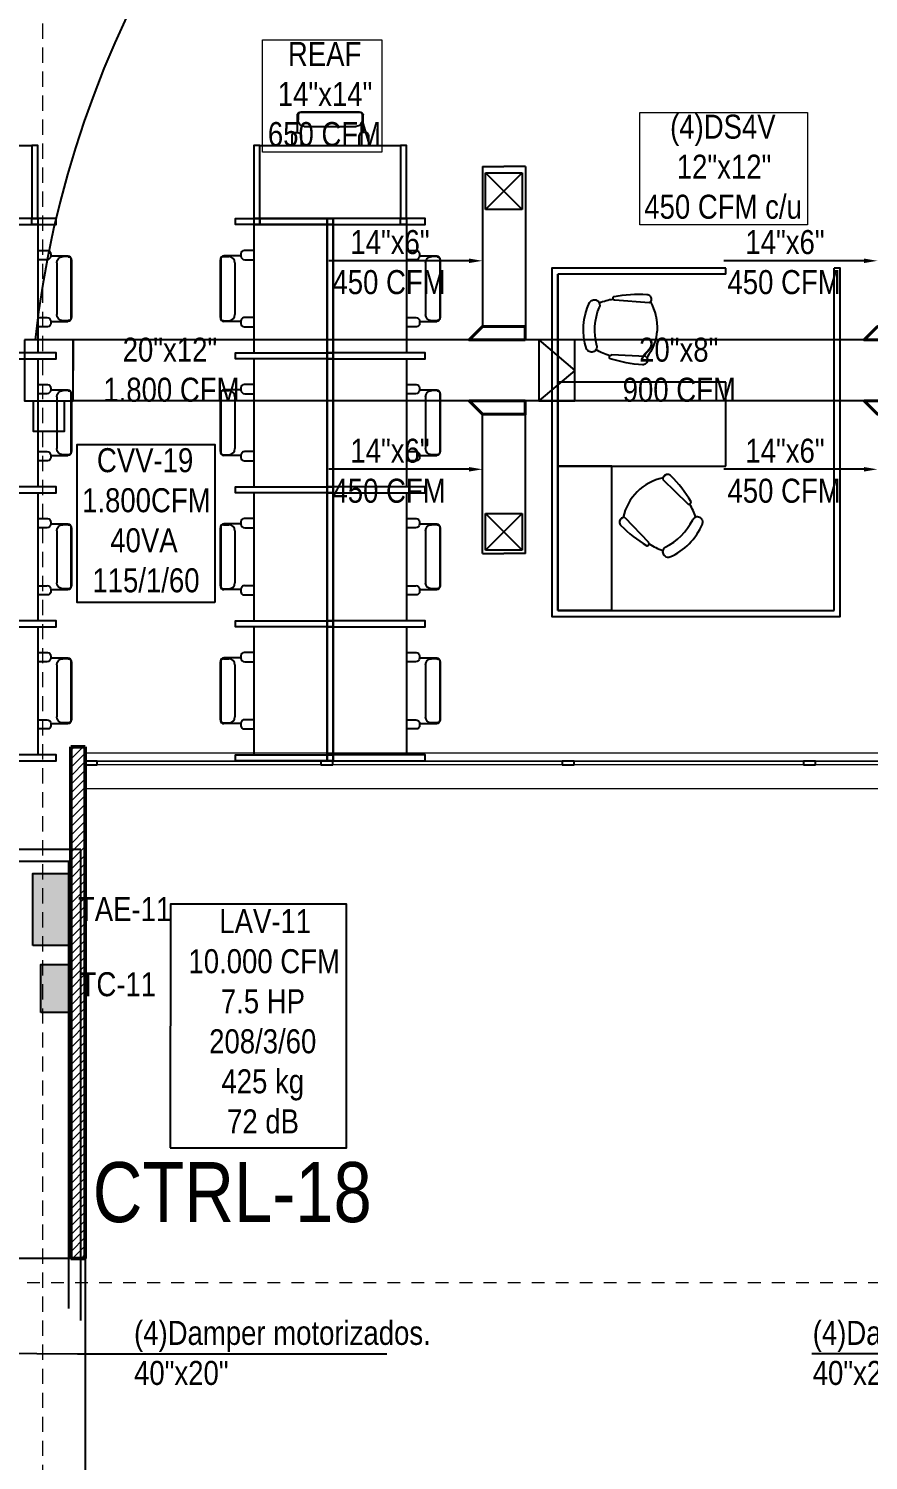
# Model space of a CAD drawing. Header units: inches. Extents: x -3 to 209, y -384 to 20.
# Drawn here: x 151.57 to 158.56, y -203.35 to -191.43 of the extents above; entities that cross this region are included whole.
import ezdxf
from ezdxf import colors
from ezdxf.entities.mleader import LeaderData, LeaderLine
from ezdxf.math import Vec2, Vec3

# ---------------------------------------------------------------- set-up
doc = ezdxf.new("R2010")
doc.units = ezdxf.units.IN
doc.header["$MEASUREMENT"] = 0
for name, pattern in [('Grid Line', [0.022225, 0.0127, -0.003175, 0.003175, -0.003175]), ('Grid Line 1_2_', [0.022225, 0.0127, -0.003175, 0.003175, -0.003175]), ('Hidden', [7.1438, 4.7625, -2.3813]), ('HIDDEN2', [0.1875, 0.125, -0.0625])]:
    doc.linetypes.add(name, pattern=pattern)
for name, color, linetype, lineweight in [('A-GLAZ-CURT', 253, 'Continuous', 9), ('A-GLAZ-CWMG', 253, 'Continuous', 9), ('A-WALL-PATT', 253, 'Continuous', 50), ('HVAC -Textos Rejillas', 2, 'Continuous', 9), ('HVAC -Textos Suministro', 7, 'Continuous', 9), ('HVAC Suministro', 5, 'Continuous', 40), ('S-COLS', 6, 'Continuous', 13), ('S-GRID', 253, 'Continuous', 9)]:
    doc.layers.add(name, color=color, linetype=linetype, lineweight=lineweight)
for name, color, linetype in [('A-WALL', 253, 'Continuous'), ('BASE PLAN$0$NBS-HEAVY', 253, 'Continuous'), ('HVAC TEXTO CVV', 2, 'Continuous'), ('Hvac Textos', 7, 'Continuous'), ('HVAC-Accesorios', 1, 'Continuous'), ('HVAC-Equipos', 3, 'Continuous'), ('HVAC-Rejillas', 2, 'HIDDEN2'), ('HVAC-Suministro', 170, 'Continuous'), ('NFF-FURN', 253, 'Continuous'), ('NFF-LIGHT', 253, 'Continuous')]:
    doc.layers.add(name, color=color, linetype=linetype)
doc.styles.add('Arial Narrow', font='ARIALN.TTF', dxfattribs={"height": 0.00295})
doc.styles.get("Standard").update_dxf_attribs({"font": 'arial.ttf'})

# ---------------------------------------------------------------- blocks, each defined once
blk = doc.blocks.new('ds')
at = {"linetype": 'ByBlock', "lineweight": -2}
for p, q in [((-0.0127, -0.0127), (0.0127, 0.0127)), ((-0.0127, 0.0127), (0.0127, -0.0127)), ((-0.0127, -0.0127), (-0.0127, 0.0127)), ((-0.0127, 0.0127), (0.0127, 0.0127)), ((0.0127, 0.0127), (0.0127, -0.0127)), ((0.0127, -0.0127), (-0.0127, -0.0127))]:
    blk.add_line(p, q, dxfattribs=at)
blk = doc.blocks.new('*U104')
blk.add_lwpolyline([(-0.182, -0.0566), (-0.182, 0), (0, 0), (0.0566, -0.0566), (-0.182, -0.0566)])
blk = doc.blocks.new('om 2')
at = {"layer": 'NFF-FURN', "linetype": 'ByBlock', "lineweight": -2, "extrusion": (0, 0, -1)}
for points in [[(1900, -1400), (1900, 0)], [(1200, -450), (1200, 0)], [(1200, 0), (1200, -1400)], [(2562, -265), (2562, -265)], [(2525, -346), (2525, -346)], [(2203, -325), (2203, -325)], [(2177, -238), (2177, -238)], [(2613, -468), (2613, -468)], [(2559, -761), (2581, -476)], [(2112, -733), (2126, -448)], [(2095, -436), (2095, -436)], [(0, -450), (1200, -450)], [(773, -557), (773, -557)], [(773, -557), (568, -756)], [(707, -525), (707, -525)], [(2044, -705), (2044, -705)], [(2630, -741), (2630, -741)], [(2559, -761), (2559, -761)], [(2112, -733), (2112, -733)], [(538, -740), (538, -740)], [(1120, -942), (1120, -942)], [(1089, -875), (1089, -875)], [(1089, -875), (889, -1079)], [(526, -895), (526, -895)], [(444, -932), (444, -932)], [(904, -1109), (904, -1109)], [(754, -1123), (754, -1123)], [(717, -1204), (717, -1204)], [(1200, -1400), (1900, -1400)]]:
    blk.add_lwpolyline(points, dxfattribs=at)
for points in [[(2177, -238, -0.190618), (2562, -265)], [(2177, -238, -0.190618), (2562, -265)], [(2558, -345, -0.084773), (2591, -462)], [(2562, -265), (2568, -269), (2574, -275, -0.415301), (2570, -338), (2564, -342), (2558, -345)], [(2562, -265), (2568, -269), (2574, -275, -0.415301), (2570, -338, -0.275335), (2525, -346)], [(2203, -325, -0.163773), (2525, -346)], [(2203, -325, -0.260185), (2161, -310, -0.41472), (2165, -246), (2171, -242), (2177, -238)], [(2170, -318), (2165, -314), (2161, -310, -0.41472), (2165, -246), (2171, -242), (2177, -238)], [(2120, -434, -0.064311), (2170, -318)], [(2613, -468, -0.062864), (2630, -741)], [(2613, -468, -0.062864), (2630, -741)], [(2591, -462, -0.335448), (2612, -466), (2613, -468)], [(2581, -476), (2582, -470), (2587, -465, -0.415881), (2612, -466), (2613, -468)], [(2095, -436), (2097, -434, -0.415432), (2122, -436), (2125, -442), (2126, -448)], [(2095, -436), (2097, -434, -0.379395), (2120, -434)], [(2044, -705, -0.062793), (2095, -436)], [(2044, -705, -0.062793), (2095, -436)], [(1102, -876, 0.300719), (773, -545)], [(773, -557), (774, -553, 0.414852), (735, -514, 0.197378), (707, -525)], [(773, -545, 0.360765), (735, -514, 0.197378), (707, -525)], [(707, -525, 0.062793), (538, -740)], [(707, -525, 0.062793), (538, -740)], [(2112, -733), (2109, -737, -0.414852), (2054, -733, -0.197378), (2044, -705)], [(2103, -741, -0.360765), (2054, -733, -0.197378), (2044, -705)], [(2630, -741, -0.198888), (2616, -768, -0.347278), (2568, -771)], [(2630, -741, -0.198158), (2616, -768, -0.414966), (2562, -765), (2559, -761)], [(2568, -771, -0.300719), (2103, -741)], [(538, -740), (538, -743, 0.415432), (556, -761), (562, -759), (568, -756)], [(538, -740), (538, -743, 0.379395), (553, -760)], [(553, -760, 0.064311), (499, -875)], [(1120, -942, 0.198158), (1132, -914, 0.414966), (1093, -875), (1089, -875)], [(1120, -942, 0.198888), (1132, -914, 0.347278), (1102, -876)], [(904, -1109, 0.062864), (1120, -942)], [(904, -1109, 0.062864), (1120, -942)], [(526, -895, 0.163773), (754, -1123)], [(444, -932, 0.190618), (717, -1204)], [(444, -932, 0.190618), (717, -1204)], [(526, -895, 0.260185), (487, -873, 0.41472), (442, -918), (442, -925), (444, -932)], [(499, -875), (493, -874), (487, -873, 0.41472), (442, -918), (442, -925), (444, -932)], [(889, -1079), (885, -1085), (884, -1092, 0.415881), (901, -1109), (904, -1109)], [(884, -1096, 0.335448), (901, -1109), (904, -1109)], [(775, -1148, 0.084773), (884, -1096)], [(717, -1204), (724, -1206), (732, -1207, 0.415301), (777, -1162, 0.275335), (754, -1123)], [(717, -1204), (724, -1206), (732, -1207, 0.415301), (777, -1162), (777, -1155), (775, -1148)]]:
    blk.add_lwpolyline(points, format="xyb", dxfattribs=at)
at = {"layer": 'NFF-LIGHT', "linetype": 'ByBlock', "lineweight": -2}
for p, q in [((1, 0), (-2800, 0)), ((-2800, 0), (1, 0)), ((-2800, -1400), (-2800, 0)), ((1, 0), (1, -2300)), ((-2800, -1400), (-2850, -1400)), ((1, -2300), (-2850, -2300))]:
    blk.add_line(p, q, dxfattribs=at)
blk.add_lwpolyline([(-2850, -1400), (-2850, 50), (51, 50), (51, -2350), (-2850, -2350), (-2850, -2300)], dxfattribs=at)
at = {"layer": 'NFF-LIGHT', "linetype": 'ByBlock', "lineweight": -2, "extrusion": (0, 0, -1)}
for points in [[(1900, 0), (1200, 0)], [(1200, 0), (0, 0)], [(0, 0), (0, -450)]]:
    blk.add_lwpolyline(points, dxfattribs=at)
blk = doc.blocks.new('nci')
at = {"layer": 'NFF-FURN', "linetype": 'ByBlock', "lineweight": -2}
for p, q in [((717, -265), (635, -265)), ((635, -342), (712, -342)), ((744, -310), (744, -292)), ((744, -310), (886, -310)), ((889, -316), (844, -316)), ((911, -831), (911, -335)), ((915, -824), (915, -342)), ((793, -799), (793, -367)), ((711, -824), (635, -824)), ((635, -901), (716, -901)), ((743, -874), (743, -856)), ((743, -856), (886, -856)), ((889, -850), (844, -850))]:
    blk.add_line(p, q, dxfattribs=at)
for points in [[(-25, -50), (25, -50), (25, 0), (-25, 0)], [(25, -1116), (-25, -1116), (-25, -50), (25, -50)], [(25, -50), (25, -1116), (635, -1116), (635, -50)], [(-25, -1116), (25, -1116), (25, -1166), (-25, -1166)]]:
    blk.add_lwpolyline(points, close=True, dxfattribs=at)
for points in [[(25, 0), (789, 0), (789, -50), (25, -50), (25, 0)], [(25, -1116), (789, -1116), (789, -1166), (25, -1166), (25, -1116)]]:
    blk.add_lwpolyline(points, dxfattribs=at)
for centre, radius, start, end in [((712, -310), 32.3, 270, 0), ((717, -292), 26.9, 0, 90), ((844, -367), 50.8, 90, 180), ((886, -335), 25.4, 0, 90), ((889, -342), 25.4, 0, 90), ((711, -856), 32.3, 0, 90), ((844, -799), 50.8, 180, 270), ((886, -831), 25.4, 270, 0), ((889, -824), 25.4, 270, 0), ((716, -874), 26.9, 270, 0)]:
    blk.add_arc(centre, radius, start, end, dxfattribs=at)
blk = doc.blocks.new('tlws')
at = {"layer": 'NFF-FURN', "linetype": 'ByBlock', "lineweight": -2}
for p, q in [((-318, -610), (-318, -691)), ((-241, -686), (-241, -610)), ((241, -610), (241, -687)), ((318, -692), (318, -610)), ((-291, -718), (-273, -718)), ((-273, -718), (-273, -861)), ((-267, -864), (-267, -819)), ((-216, -768), (216, -768)), ((267, -864), (267, -819)), ((273, -719), (291, -719)), ((273, -719), (273, -861)), ((-248, -886), (248, -886)), ((-241, -890), (241, -890))]:
    blk.add_line(p, q, dxfattribs=at)
for points in [[(-585, 50), (-585, 0), (-635, 0), (-635, 50)], [(-585, 0), (-585, 50), (585, 50), (585, 0)], [(585, 0), (-585, 0), (-585, -610), (585, -610)], [(585, 50), (585, 0), (635, 0), (635, 50)]]:
    blk.add_lwpolyline(points, close=True, dxfattribs=at)
for points in [[(-585, 0), (-585, -610), (-635, -610), (-635, 0), (-585, 0)], [(635, 0), (635, -610), (585, -610), (585, 0), (635, 0)]]:
    blk.add_lwpolyline(points, dxfattribs=at)
for centre, radius, start, end in [((-291, -691), 26.9, 180, 270), ((-273, -686), 32.3, 270, 0), ((273, -687), 32.3, 180, 270), ((291, -692), 26.9, 270, 0), ((-216, -819), 50.8, 90, 180), ((216, -819), 50.8, 0, 90), ((-248, -861), 25.4, 180, 270), ((-241, -864), 25.4, 180, 270), ((241, -864), 25.4, 270, 0), ((248, -861), 25.4, 270, 0)]:
    blk.add_arc(centre, radius, start, end, dxfattribs=at)

msp = doc.modelspace()

# ---------------------------------------------------------------- hatches: boundary and pattern name
at = {"layer": 'HVAC-Equipos'}
h = msp.add_hatch(color=256, dxfattribs=at)
h.dxf.hatch_style = 1
h.paths.add_polyline_path([(151.608, -199.061), (151.908, -199.061), (151.908, -198.461), (151.608, -198.461)])
h = msp.add_hatch(color=256, dxfattribs=at)
h.dxf.hatch_style = 1
h.paths.add_polyline_path([(151.925, -199.619), (151.925, -199.219), (151.675, -199.219), (151.675, -199.619)])

# ---------------------------------------------------------------- linework, layer by layer
at = {"layer": 'A-GLAZ-CURT', "lineweight": 18}
for p, q in [((154.005, -197.531), (152.145, -197.531)), ((152.145, -197.531), (152.145, -197.556)), ((152.145, -197.556), (154.005, -197.556)), ((154.005, -197.556), (154.005, -197.531)), ((156.014, -197.531), (154.105, -197.531)), ((154.105, -197.531), (154.105, -197.556)), ((154.105, -197.556), (156.014, -197.556)), ((156.014, -197.556), (156.014, -197.531)), ((158.024, -197.531), (156.114, -197.531)), ((156.114, -197.531), (156.114, -197.556)), ((156.114, -197.556), (158.024, -197.556)), ((158.024, -197.556), (158.024, -197.531)), ((160.034, -197.531), (158.124, -197.531)), ((158.124, -197.531), (158.124, -197.556)), ((158.124, -197.556), (160.034, -197.556))]:
    msp.add_line(p, q, dxfattribs=at)
at = {"layer": 'A-GLAZ-CWMG', "lineweight": 25}
for p, q in [((152.145, -197.528), (152.045, -197.528)), ((152.045, -197.528), (152.045, -197.558)), ((152.045, -197.558), (152.145, -197.558)), ((152.145, -197.558), (152.145, -197.528))]:
    msp.add_line(p, q, dxfattribs=at)
at = {"layer": 'A-GLAZ-CWMG'}
for p, q in [((154.005, -197.528), (152.145, -197.528)), ((154.005, -197.558), (152.145, -197.558)), ((156.014, -197.528), (154.105, -197.528)), ((156.014, -197.558), (154.105, -197.558)), ((158.024, -197.528), (156.114, -197.528)), ((158.024, -197.558), (156.114, -197.558)), ((160.034, -197.528), (158.124, -197.528)), ((160.034, -197.558), (158.124, -197.558))]:
    msp.add_line(p, q, dxfattribs=at)
at = {"layer": 'A-GLAZ-CWMG', "lineweight": 25, "extrusion": (0, 0, -1)}
for p, q in [((154.105, -197.528), (154.005, -197.528)), ((154.005, -197.528), (154.005, -197.558)), ((154.005, -197.558), (154.105, -197.558)), ((154.105, -197.558), (154.105, -197.528)), ((156.114, -197.528), (156.014, -197.528)), ((156.014, -197.528), (156.014, -197.558)), ((156.014, -197.558), (156.114, -197.558)), ((156.114, -197.558), (156.114, -197.528)), ((158.124, -197.528), (158.024, -197.528)), ((158.024, -197.528), (158.024, -197.558)), ((158.024, -197.558), (158.124, -197.558)), ((158.124, -197.558), (158.124, -197.528))]:
    msp.add_line(p, q, dxfattribs=at)
at = {"layer": 'A-WALL', "lineweight": 50}
for p, q in [((151.925, -197.407), (151.925, -201.667)), ((152.045, -197.407), (151.925, -197.407)), ((152.045, -201.667), (152.045, -197.407)), ((151.925, -201.667), (152.045, -201.667))]:
    msp.add_line(p, q, dxfattribs=at)
at = {"layer": 'A-WALL', "lineweight": 9}
for p, q in [((152.045, -197.458), (157.005, -197.458)), ((157.005, -197.458), (162.094, -197.458)), ((162.094, -197.758), (152.045, -197.758))]:
    msp.add_line(p, q, dxfattribs=at)
at = {"layer": 'A-WALL-PATT', "linetype": 'Continuous', "lineweight": 9}
for p, q in [((151.925, -197.439), (151.956, -197.407)), ((151.925, -197.51), (152.027, -197.407)), ((151.925, -197.58), (152.045, -197.46)), ((151.925, -197.651), (152.045, -197.531)), ((151.925, -197.722), (152.045, -197.602)), ((151.925, -197.793), (152.045, -197.673)), ((151.925, -197.863), (152.045, -197.743)), ((151.925, -197.934), (152.045, -197.814)), ((151.925, -198.005), (152.045, -197.885)), ((151.925, -198.075), (152.045, -197.955)), ((151.925, -198.146), (152.045, -198.026)), ((151.925, -198.217), (152.045, -198.097)), ((151.925, -198.288), (152.045, -198.168)), ((151.925, -198.358), (152.045, -198.238)), ((151.925, -198.429), (152.045, -198.309)), ((151.925, -198.5), (152.045, -198.38)), ((151.925, -198.57), (152.045, -198.45)), ((151.925, -198.641), (152.045, -198.521)), ((151.925, -198.712), (152.045, -198.592)), ((151.925, -198.783), (152.045, -198.663)), ((151.925, -198.853), (152.045, -198.733)), ((151.925, -198.924), (152.045, -198.804)), ((151.925, -198.995), (152.045, -198.875)), ((151.925, -199.065), (152.045, -198.945)), ((151.925, -199.136), (152.045, -199.016)), ((151.925, -199.207), (152.045, -199.087)), ((151.925, -199.277), (152.045, -199.157)), ((151.925, -199.348), (152.045, -199.228)), ((151.925, -199.419), (152.045, -199.299)), ((151.925, -199.49), (152.045, -199.37)), ((151.925, -199.56), (152.045, -199.44)), ((151.925, -199.631), (152.045, -199.511)), ((151.925, -199.702), (152.045, -199.582)), ((151.925, -199.772), (152.045, -199.652)), ((151.925, -199.843), (152.045, -199.723)), ((151.925, -199.914), (152.045, -199.794)), ((151.925, -199.985), (152.045, -199.865)), ((151.925, -200.055), (152.045, -199.935)), ((151.925, -200.126), (152.045, -200.006)), ((151.925, -200.197), (152.045, -200.077)), ((151.925, -200.267), (152.045, -200.147)), ((151.925, -200.338), (152.045, -200.218)), ((151.925, -200.409), (152.045, -200.289)), ((151.925, -200.48), (152.045, -200.36)), ((151.925, -200.55), (152.045, -200.43)), ((151.925, -200.621), (152.045, -200.501)), ((151.925, -200.692), (152.045, -200.572)), ((151.925, -200.762), (152.045, -200.642)), ((151.925, -200.833), (152.045, -200.713)), ((151.925, -200.904), (152.045, -200.784)), ((151.925, -200.975), (152.045, -200.855)), ((151.925, -201.045), (152.045, -200.925)), ((151.925, -201.116), (152.045, -200.996)), ((151.925, -201.187), (152.045, -201.067)), ((151.925, -201.257), (152.045, -201.137)), ((151.925, -201.328), (152.045, -201.208)), ((151.925, -201.399), (152.045, -201.279)), ((151.925, -201.47), (152.045, -201.35)), ((151.925, -201.54), (152.045, -201.42)), ((151.925, -201.611), (152.045, -201.491)), ((151.939, -201.667), (152.045, -201.562)), ((152.01, -201.667), (152.045, -201.632))]:
    msp.add_line(p, q, dxfattribs=at)
at = {"layer": 'BASE PLAN$0$NBS-HEAVY'}
for p, q in [((152.008, -198.263), (147.413, -198.263)), ((152.008, -202.183), (152.008, -198.263)), ((151.908, -198.363), (147.513, -198.363)), ((151.908, -202.083), (151.908, -198.363))]:
    msp.add_line(p, q, dxfattribs=at)
at = {"layer": 'HVAC -Textos Rejillas'}
msp.add_lwpolyline([(154.513, -192.456), (153.521, -192.456), (153.521, -191.522), (154.513, -191.522)], close=True, dxfattribs=at)
at = {"layer": 'HVAC -Textos Suministro'}
msp.add_lwpolyline([(158.058, -193.062), (156.662, -193.062), (156.662, -192.127), (158.058, -192.127)], close=True, dxfattribs=at)
at = {"layer": 'HVAC TEXTO CVV', "color": 1}
msp.add_lwpolyline([(153.123, -196.207), (151.977, -196.207), (151.977, -194.891), (153.123, -194.891)], close=True, dxfattribs=at)
at = {"layer": 'HVAC TEXTO CVV'}
msp.add_lwpolyline([(152.752, -200.747), (154.218, -200.747), (154.22, -198.718), (152.754, -198.718)], close=True, dxfattribs=at)
at = {"layer": 'HVAC-Accesorios', "color": 1, "linetype": 'Hidden'}
msp.add_arc((159.982, -194.934), 8.404, 148.2434, 173.7541, dxfattribs=at)
at = {"layer": 'HVAC-Equipos'}
for points in [[(151.539, -194.02), (151.539, -194.528), (151.945, -194.528), (151.945, -194.02)], [(151.615, -194.528), (151.869, -194.528), (151.869, -194.782), (151.615, -194.782)], [(151.608, -199.061), (151.608, -198.461), (151.908, -198.461), (151.908, -199.061)], [(151.675, -199.619), (151.675, -199.219), (151.925, -199.219), (151.925, -199.619)]]:
    msp.add_lwpolyline(points, close=True, dxfattribs=at)
at = {"layer": 'HVAC-Suministro'}
for p, q in [((155.352, -192.577), (155.53, -192.577)), ((155.352, -192.577), (155.352, -193.909)), ((155.708, -192.577), (155.53, -192.577)), ((155.708, -192.577), (155.708, -193.909)), ((155.352, -193.909), (155.53, -193.909)), ((155.708, -193.909), (155.53, -193.909)), ((159.129, -194.02), (151.945, -194.02)), ((151.945, -194.02), (151.945, -194.274)), ((151.945, -194.528), (151.945, -194.274)), ((159.129, -194.528), (151.945, -194.528)), ((155.352, -195.798), (155.352, -194.638)), ((155.352, -194.638), (155.53, -194.638)), ((155.708, -194.638), (155.53, -194.638)), ((155.708, -195.798), (155.708, -194.638)), ((155.352, -195.798), (155.53, -195.798)), ((155.708, -195.798), (155.53, -195.798))]:
    msp.add_line(p, q, dxfattribs=at)
msp.add_lwpolyline([(155.821, -194.02), (155.821, -194.528), (156.121, -194.528), (156.121, -194.02), (155.821, -194.02), (156.121, -194.274), (155.821, -194.528)], dxfattribs=at)
at = {"layer": 'S-COLS', "lineweight": 25}
for p, q in [((152.046, -201.667), (151.346, -201.667)), ((152.046, -204.667), (152.046, -201.667))]:
    msp.add_line(p, q, dxfattribs=at)
at = {"layer": 'S-GRID', "linetype": 'Grid Line'}
for p, q in [((151.688, -161.012), (151.688, -208.16)), ((151.69, -162.785), (151.69, -205.178)), ((122.761, -201.867), (192.072, -201.867)), ((123.567, -201.867), (190.878, -201.867))]:
    msp.add_line(p, q, dxfattribs=at)
at = {"layer": 'S-GRID', "linetype": 'Grid Line 1_2_'}
for p, q in [((151.69, -161.012), (151.69, -208.16)), ((151.69, -161.012), (151.69, -208.16)), ((122.761, -201.867), (192.072, -201.867)), ((122.761, -201.867), (192.072, -201.867))]:
    msp.add_line(p, q, dxfattribs=at)

# ---------------------------------------------------------------- block references
at = {"layer": 'HVAC Suministro', "yscale": 1.953866694221574, "zscale": 1.953866694221574}
for p, xscale, rotation in [((155.352, -193.909), -1.953866694221574, 1.681910610784599e-08), ((158.64, -193.909), -1.953866694221574, 1.681910610784599e-08), ((155.352, -194.638), 1.953866694221574, 179.9999999831809), ((158.64, -194.638), 1.953866694221574, 179.9999999831809)]:
    msp.add_blockref('*U104', p, dxfattribs=dict(at, xscale=xscale, rotation=rotation))
at = {"layer": 'HVAC-Rejillas', "xscale": 12, "yscale": 12, "zscale": 12, "rotation": 180}
for p in [(155.53, -192.781), (155.53, -195.617)]:
    msp.add_blockref('ds', p, dxfattribs=at)
at = {"layer": 'NFF-FURN', "zscale": 0.0009999999999852297}
for name, p, xscale, yscale, rotation in [('tlws', (151.014, -193.01), -0.0009999999999852297, 0.0009999999999852297, 180), ('tlws', (154.084, -193.01), -0.0009999999999852297, 0.0009999999999852297, 180), ('nci', (151.014, -194.176), -0.0009999999999852297, 0.0009999999999852297, 180), ('nci', (154.084, -194.176), 0.0009999999999852297, 0.0009999999999852297, 180), ('nci', (154.084, -194.176), -0.0009999999999852297, 0.0009999999999852297, 180), ('om 2', (155.978, -196.271), -0.00099999999998523, 0.00099999999998523, 90), ('nci', (151.014, -195.292), -0.0009999999999852297, 0.0009999999999852297, 180), ('nci', (154.084, -195.292), 0.0009999999999852297, 0.0009999999999852297, 180), ('nci', (154.084, -195.292), -0.0009999999999852297, 0.0009999999999852297, 180), ('nci', (151.014, -196.408), -0.0009999999999852297, 0.0009999999999852297, 180), ('nci', (154.084, -196.408), 0.0009999999999852297, 0.0009999999999852297, 180), ('nci', (154.084, -196.408), -0.0009999999999852297, 0.0009999999999852297, 180), ('nci', (151.014, -197.524), -0.0009999999999852297, 0.0009999999999852297, 180), ('nci', (154.084, -197.524), 0.0009999999999852297, 0.0009999999999852297, 180), ('nci', (154.084, -197.524), -0.0009999999999852297, 0.0009999999999852297, 180)]:
    msp.add_blockref(name, p, dxfattribs=dict(at, xscale=xscale, yscale=yscale, rotation=rotation))

# ---------------------------------------------------------------- texts
at = {"layer": 'HVAC -Textos Rejillas', "char_height": 0.2, "width": 1.6348, "attachment_point": 1, "style": 'Arial Narrow'}
for s, insert in [('\\pi0.52579;REAF\\P\\pi0.44162;14"x14"\\P\\pi0.35901;650 CFM', (153.206, -191.539)), ('TAE-11', (151.984, -198.659)), ('TC-11', (151.998, -199.284))]:
    msp.add_mtext(s, dxfattribs=dict(at, insert=insert))
at = {"layer": 'HVAC -Textos Suministro', "attachment_point": 1, "style": 'Arial Narrow'}
for s, insert, char_height, width in [('\\pi0.38596;(4)DS4V\\P\\pi0.44162;12"x12"\\P\\pi0.17129;450 CFM c/u', (156.527, -192.144), 0.2, 1.6348), ('\\pi0.70163;14"x6" \\P\\pi0.55252;450 CFM', (153.55, -193.105), 0.2, 2.02741), ('\\pi0.70163;14"x6" \\P\\pi0.55252;450 CFM', (156.838, -193.105), 0.2, 2.02741), ('\\pi0.20938;20"x12" \\P\\pi0.048465;1.800 CFM', (152.147, -194.001), 0.2, 1.18847), ('\\pi0.27309;20"x8" \\P\\pi0.13632;900 CFM', (156.382, -194.001), 0.2, 1.18847), ('\\pi0.70163;14"x6" \\P\\pi0.55252;450 CFM', (153.55, -194.842), 0.2, 2.02741), ('\\pi0.70163;14"x6" \\P\\pi0.55252;450 CFM', (156.838, -194.842), 0.2, 2.02741), ('CTRL-18', (152.107, -200.865), 0.5, 3.107)]:
    msp.add_mtext(s, dxfattribs=dict(at, insert=insert, char_height=char_height, width=width))
at = {"layer": 'HVAC TEXTO CVV', "color": 1, "insert": (151.715, -194.921), "char_height": 0.2, "width": 1.6348, "attachment_point": 1, "style": 'Arial Narrow'}
msp.add_mtext('\\pi0.42702;CVV-19\\P\\pi0.30349;1.800CFM\\P\\pi0.53821;40VA\\P\\pi0.38937;115/1/60', dxfattribs=at)
at = {"layer": 'HVAC TEXTO CVV', "insert": (152.696, -198.759), "char_height": 0.2, "width": 1.6348, "attachment_point": 1, "style": 'Arial Narrow'}
msp.add_mtext('\\pi0.46474;LAV-11\\P\\pi0.20792;10.000 CFM\\P\\pi0.4775;7.5 HP\\P\\pi0.38029;208/3/60\\P\\pi0.48261;425 kg\\P\\pi0.52927;72 dB', dxfattribs=at)
at = {"layer": 'Hvac Textos', "char_height": 0.2, "width": 2.9638, "attachment_point": 1, "style": 'Arial Narrow'}
for insert in [(152.451, -202.187), (158.1, -202.187)]:
    msp.add_mtext('(4)Damper motorizados. 40"x20"', dxfattribs=dict(at, insert=insert))

# ---------------------------------------------------------------- leaders
at = {"layer": 'HVAC -Textos Suministro'}
ml = msp.add_multileader_mtext('Standard', dxfattribs=at)
ml.set_content('', color=256)
ml.set_leader_properties()
ml.build(insert=Vec2(0, 0))
ml.multileader.update_dxf_attribs({"dogleg_length": 0.36, "arrow_head_size": 0.113})
ctx = ml.context
ctx.base_point, ctx.char_height, ctx.arrow_head_size, ctx.landing_gap_size, ctx.plane_origin, ctx.plane_x_axis, ctx.plane_y_axis = Vec3(154.072, -193.361), 0.113, 0.113, 0.0564, Vec3(149.776, -192.862), Vec3(-1, 0), Vec3(0, -1)
notes = []
notes.append((ctx, [(1, (1, 1, 0), (154.286, -193.361), (-1, 0), 0.214, [(0, [(155.352, -193.361)], 0, [])])]))
ctx.mtext.insert, ctx.mtext.text_direction, ctx.mtext.rotation, ctx.mtext.flow_direction = Vec3(154.016, -193.417), Vec3(-1, 0), 3.141593, 5
ml = msp.add_multileader_mtext('Standard', dxfattribs=at)
ml.set_content('', color=256)
ml.set_leader_properties()
ml.build(insert=Vec2(0, 0))
ml.multileader.update_dxf_attribs({"dogleg_length": 0.36, "arrow_head_size": 0.113})
ctx = ml.context
ctx.base_point, ctx.char_height, ctx.arrow_head_size, ctx.landing_gap_size, ctx.plane_origin, ctx.plane_x_axis, ctx.plane_y_axis = Vec3(157.36, -193.361), 0.113, 0.113, 0.0564, Vec3(153.063, -192.862), Vec3(-1, 0), Vec3(0, -1)
notes.append((ctx, [(1, (1, 1, 0), (157.574, -193.361), (-1, 0), 0.214, [(0, [(158.64, -193.361)], 0, [])])]))
ctx.mtext.insert, ctx.mtext.text_direction, ctx.mtext.rotation, ctx.mtext.flow_direction = Vec3(157.304, -193.417), Vec3(-1, 0), 3.141593, 5
ml = msp.add_multileader_mtext('Standard', dxfattribs=at)
ml.set_content('', color=256)
ml.set_leader_properties()
ml.build(insert=Vec2(0, 0))
ml.multileader.update_dxf_attribs({"dogleg_length": 0.36, "arrow_head_size": 0.113})
ctx = ml.context
ctx.base_point, ctx.char_height, ctx.arrow_head_size, ctx.landing_gap_size, ctx.plane_origin, ctx.plane_x_axis, ctx.plane_y_axis = Vec3(154.072, -195.097), 0.113, 0.113, 0.0564, Vec3(149.776, -194.599), Vec3(-1, 0), Vec3(0, -1)
notes.append((ctx, [(1, (1, 1, 0), (154.286, -195.097), (-1, 0), 0.214, [(0, [(155.352, -195.097)], 0, [])])]))
ctx.mtext.insert, ctx.mtext.text_direction, ctx.mtext.rotation, ctx.mtext.flow_direction = Vec3(154.016, -195.153), Vec3(-1, 0), 3.141593, 5
ml = msp.add_multileader_mtext('Standard', dxfattribs=at)
ml.set_content('', color=256)
ml.set_leader_properties()
ml.build(insert=Vec2(0, 0))
ml.multileader.update_dxf_attribs({"dogleg_length": 0.36, "arrow_head_size": 0.113})
ctx = ml.context
ctx.base_point, ctx.char_height, ctx.arrow_head_size, ctx.landing_gap_size, ctx.plane_origin, ctx.plane_x_axis, ctx.plane_y_axis = Vec3(157.36, -195.097), 0.113, 0.113, 0.0564, Vec3(153.063, -194.599), Vec3(-1, 0), Vec3(0, -1)
notes.append((ctx, [(1, (1, 1, 0), (157.574, -195.097), (-1, 0), 0.214, [(0, [(158.64, -195.097)], 0, [])])]))
ctx.mtext.insert, ctx.mtext.text_direction, ctx.mtext.rotation, ctx.mtext.flow_direction = Vec3(157.304, -195.153), Vec3(-1, 0), 3.141593, 5
at = {"layer": 'Hvac Textos'}
ml = msp.add_multileader_mtext('Standard', dxfattribs=at)
ml.set_content('', color=256)
ml.set_leader_properties()
ml.build(insert=Vec2(0, 0))
ml.multileader.update_dxf_attribs({"dogleg_length": 0.36, "arrow_head_size": 0.113})
ctx = ml.context
ctx.base_point, ctx.char_height, ctx.arrow_head_size, ctx.landing_gap_size, ctx.plane_origin, ctx.plane_x_axis, ctx.plane_y_axis = Vec3(154.667, -202.461), 0.113, 0.113, 0.0564, Vec3(156.797, -202.948), Vec3(-1, 0), Vec3(0, -1)
ctx.text_align_type = 2
notes.append((ctx, [(1, (1, 1, 0), (151.98, -202.461), (1, 0), 2.574, [(0, [(150.938, -202.454)], 0, [])])]))
ctx.mtext.insert, ctx.mtext.text_direction, ctx.mtext.rotation, ctx.mtext.alignment, ctx.mtext.flow_direction = Vec3(154.61, -202.517), Vec3(-1, 0), 3.141593, 3, 5
ml = msp.add_multileader_mtext('Standard', dxfattribs=at)
ml.set_content('', color=256)
ml.set_leader_properties()
ml.build(insert=Vec2(0, 0))
ml.multileader.update_dxf_attribs({"dogleg_length": 0.36, "arrow_head_size": 0.113})
ctx = ml.context
ctx.base_point, ctx.char_height, ctx.arrow_head_size, ctx.landing_gap_size, ctx.plane_origin, ctx.plane_x_axis, ctx.plane_y_axis = Vec3(158.094, -202.461), 0.113, 0.113, 0.0564, Vec3(157.507, -202.948), Vec3(-1, 0), Vec3(0, -1)
notes.append((ctx, [(1, (1, 1, 0), (162.324, -202.461), (-1, 0), 4.23, [(0, [(163.2, -202.455)], 0, [])])]))
ctx.mtext.insert, ctx.mtext.text_direction, ctx.mtext.rotation, ctx.mtext.flow_direction = Vec3(158.037, -202.517), Vec3(-1, 0), 3.141593, 5
for ctx, leaders in notes:
    for number, flags, end, landing, length, lines in leaders:
        leader = LeaderData()
        leader.index, (leader.has_last_leader_line, leader.has_dogleg_vector, leader.attachment_direction) = number, flags
        leader.last_leader_point, leader.dogleg_vector, leader.dogleg_length = Vec3(end), Vec3(landing), length
        for number, points, colour, breaks in lines:
            line = LeaderLine()
            line.index, line.vertices, line.color, line.breaks = number, Vec3.list(points), colors.encode_raw_color(colour), breaks
            leader.lines.append(line)
        ctx.leaders.append(leader)

doc.saveas('drawing.dxf')
